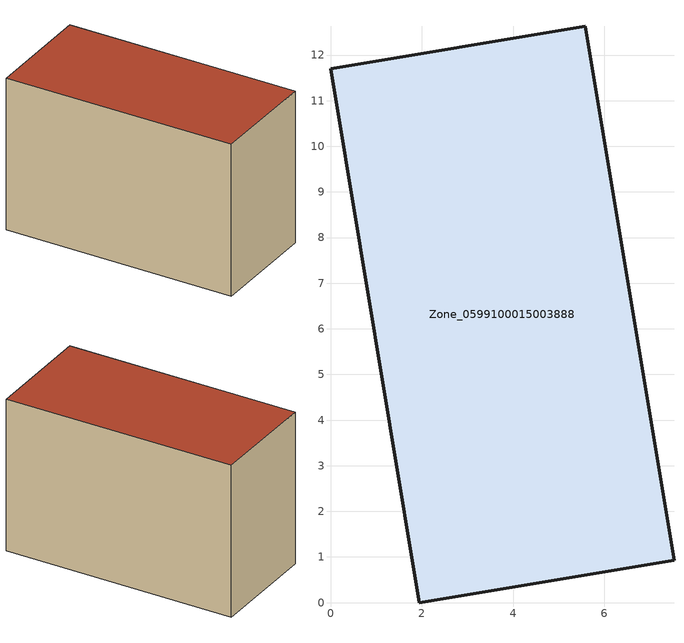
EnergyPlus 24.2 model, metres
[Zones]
Zone_0599100015003888
 floor ground (C_G): 1.94,0 0,11.71 5.58,12.63 7.53,0.93 z0.76
 wall outside (C_F): 1.94,0 7.53,0.93 5.58,12.63 0,11.71 1.94,0 z0.76:8.67
 roof outside (C_R): 0,11.71 1.94,0 7.53,0.93 5.58,12.63 z8.67
[BUILDING]
Pand.0599100015003888: North Axis=0; Terrain=City; Loads Convergence Tolerance Value=0.04; Temperature Convergence Tolerance Value=0.4; Solar Distribution=FullExterior; Maximum Number of Warmup Days=25; Minimum Number of Warmup Days=1
[Site:Location]
Rotterdam.The.Hague.AP_ZH_NLD Design_Conditions: Latitude=51.96; Longitude=4.45; Time Zone=1; Elevation=-4.5
[SITE:GROUNDTEMPERATURE:BUILDINGSURFACE]
18, 18, 18, 18, 18, 18, 18, 18, 18, 18, 18, 18
[MATERIAL] Thermal Absorptance=0.9; Solar Absorptance=0.7; Visible Absorptance=0.7
Name | Roughness | Thickness | Conductivity | Density | Specific Heat
G.TC.1975-1991 | MediumSmooth | 0.15 | 0.288461 | 540 | 1210
F.TC.1975-1991 | Rough | 0.3 | 0.230769 | 1920 | 840
R.TC.1975-1991 | MediumRough | 0.2 | 0.153846 | 1500 | 1000
[CONSTRUCTION]
C_G: G.TC.1975-1991
C_F: F.TC.1975-1991
C_R: R.TC.1975-1991
[ZONE]
Zone_0599100015003888: Type=1; Multiplier=1; Ceiling Height=Autocalculate; Volume=Autocalculate; Floor Area=autocalculate; Part of Total Floor Area=Yes
[ZONEINFILTRATION:DESIGNFLOWRATE]
Infil_Zone_0599100015003888: Zone or ZoneList or Space or SpaceList=Zone_0599100015003888; Schedule=AlwaysOn; Design Flow Rate Calculation Method=Flow/Area; Flow Rate per Floor Area=0.003; Constant Term Coefficient=1; Temperature Term Coefficient=0; Velocity Term Coefficient=0; Velocity Squared Term Coefficient=0
[HVACTEMPLATE:ZONE:IDEALLOADSAIRSYSTEM]
Zone_0599100015003888: Maximum Heating Supply Air Temperature=50; Minimum Cooling Supply Air Temperature=13; Maximum Heating Supply Air Humidity Ratio=0.0156; Minimum Cooling Supply Air Humidity Ratio=0.0077; Heating Limit=NoLimit; Cooling Limit=NoLimit; Dehumidification Control Type=ConstantSensibleHeatRatio; Cooling Sensible Heat Ratio=0.7; Dehumidification Setpoint=60; Humidification Control Type=None; Humidification Setpoint=30; Outdoor Air Method=None; Outdoor Air Flow Rate per Person=0.00944; Outdoor Air Flow Rate per Zone Floor Area=0; Outdoor Air Flow Rate per Zone=0; Demand Controlled Ventilation Type=None; Outdoor Air Economizer Type=NoEconomizer; Heat Recovery Type=None; Sensible Heat Recovery Effectiveness=0.7; Latent Heat Recovery Effectiveness=0.65
[ZONECONTROL:THERMOSTAT]
ThermostatControl_Zone_0599100015003888: Zone or ZoneList=Zone_0599100015003888; Control Type Schedule=DualSetpointControlType; Control 1=Thermostat_Zone_0599100015003888; Temperature Difference Between Cutout And Setpoint=0
[THERMOSTATSETPOINT:DUALSETPOINT]
Thermostat_Zone_0599100015003888: Heating Setpoint Temperature Schedule=HeatingSetpoint_Zone_0599100015003888; Cooling Setpoint Temperature Schedule=CoolingSetpoint_Zone_0599100015003888
[SCHEDULE:COMPACT]
HeatingSetpoint_Zone_0599100015003888: Through: 12/31, For: AllDays, Until: 24:00, 21
CoolingSetpoint_Zone_0599100015003888: Through: 12/31, For: AllDays, Until: 24:00, 24
DualSetpointControlType: Through: 12/31, For: AllDays, Until: 24:00, 4
AlwaysOn: Through: 12/31, For: AllDays, Until: 24:00, 1
